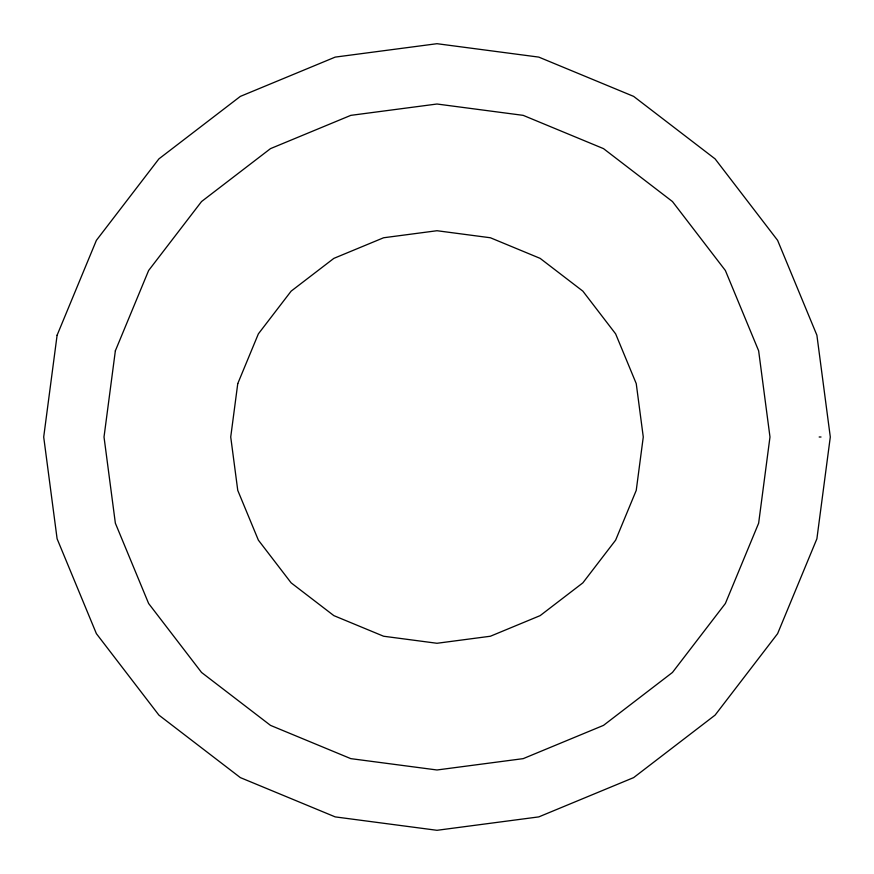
<?xml version="1.0" encoding="UTF-8"?>
<svg xmlns="http://www.w3.org/2000/svg" width="874" height="874" viewBox="0 0 874 874"><rect width="100%" height="100%" fill="white"/><g stroke="black" fill="none" stroke-linecap="round" stroke-linejoin="round"><path stroke-width="1.31" d="M819.167 437L821.014 437M57.105 335.212L43.7 437L57.105 538.788L96.391 633.65L158.893 715.107L240.35 777.609L335.212 816.895L437 830.3L538.788 816.895L633.65 777.609L715.107 715.107L777.609 633.65L816.895 538.788L830.3 437L816.895 335.212L777.609 240.35L715.107 158.893L633.65 96.391L538.788 57.105L437 43.7L335.212 57.105L240.35 96.391L158.893 158.893L96.391 240.35L57.105 335.212M115.357 350.813L104.017 437L115.357 523.187L148.624 603.497L201.544 672.456L270.503 725.376L350.813 758.643L437 769.983L523.187 758.643L603.497 725.376L672.456 672.456L725.376 603.497L758.643 523.187L769.983 437L758.643 350.813L725.376 270.503L672.456 201.544L603.497 148.624L523.187 115.357L437 104.017L350.813 115.357L270.503 148.624L201.544 201.544L148.624 270.503L115.357 350.813M237.761 383.61L230.725 437L237.761 490.39L258.365 540.132L291.14 582.86L333.868 615.635L383.61 636.239L437 643.275L490.39 636.239L540.132 615.635L582.86 582.86L615.635 540.132L636.239 490.39L643.275 437L636.239 383.61L615.635 333.868L582.86 291.14L540.132 258.365L490.39 237.761L437 230.725L383.61 237.761L333.868 258.365L291.14 291.14L258.365 333.868L237.761 383.61"/></g></svg>
